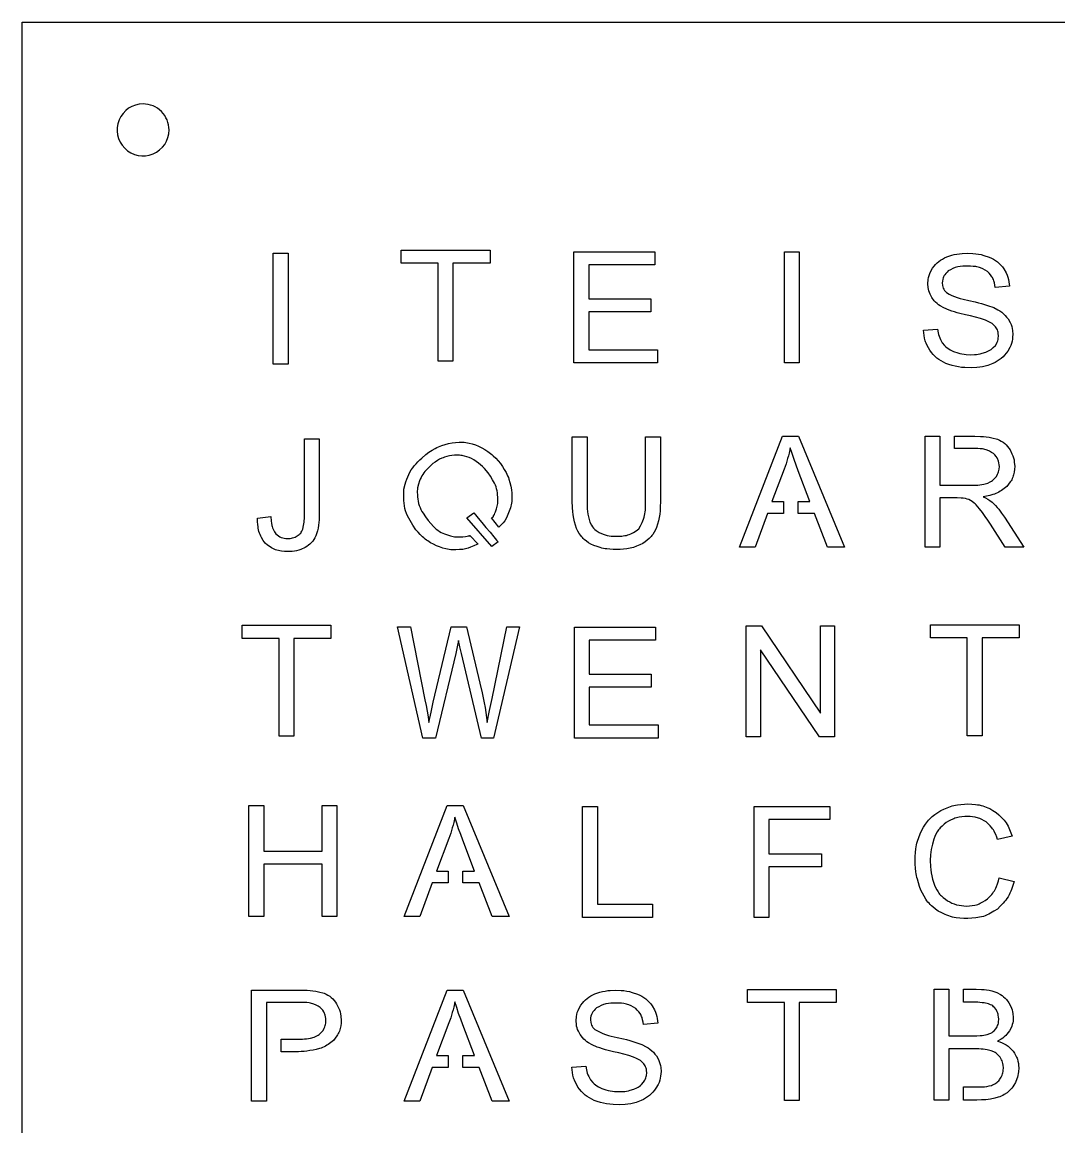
# Model space of a CAD drawing. Header units: millimetres. Extents: x 0 to 210, y 0 to 210.
# Drawn here: x 0.2 to 98.7, y 104.9 to 209.9 of the extents above; entities that cross this region are included whole.
import ezdxf

# ---------------------------------------------------------------- set-up
doc = ezdxf.new("R2010")
doc.units = ezdxf.units.MM
doc.layers.get('0').update_dxf_attribs({"linetype": 'CONTINUOUS'})

msp = doc.modelspace()

# ---------------------------------------------------------------- linework, layer by layer
at = {"color": 1}
for points in [[(0.248686, 209.881209), (210.159976, 209.881209), (210.159976, 0.107129), (0.248686, 0.107129)], [(11.739559, 202.105309)], [(25.510657, 187.926707), (25.510657, 177.388072), (24.101345, 177.388072), (24.101345, 187.926707)], [(41.1754, 186.963041), (41.1754, 177.66805), (39.766088, 177.66805), (39.766088, 186.963041), (36.257344, 186.963041), (36.257344, 188.206685), (44.698676, 188.206685), (44.698676, 186.963041)], [(60.607613, 178.756734), (60.607613, 177.51309), (52.660275, 177.51309), (52.660275, 188.051725), (60.360625, 188.051725), (60.360625, 186.808082), (54.069577, 186.808082), (54.069577, 183.580352), (59.96108, 183.580352), (59.96108, 182.343899), (54.069577, 182.343899), (54.069577, 178.756734)], [(74.069579, 188.051725), (74.069579, 177.51309), (72.660267, 177.51309), (72.660267, 188.051725)], [(87.992179, 177.44786), (87.992179, 177.44786), (87.765757, 177.563153), (87.543798, 177.683727), (87.330571, 177.814764), (87.228613, 177.885804), (87.130533, 177.961644), (87.036433, 178.042284), (86.946213, 178.127724), (86.776155, 178.310216), (86.615118, 178.50346), (86.458641, 178.70208), (86.458641, 178.70208), (86.335438, 178.923643), (86.218638, 179.147126), (86.114838, 179.374545), (86.070218, 179.490319), (86.030448, 179.60782), (85.969328, 179.848199), (85.926638, 180.094338), (85.896568, 180.344317), (85.873288, 180.596215), (87.202683, 180.711221), (87.202683, 180.711221), (87.259923, 180.368892), (87.296783, 180.200608), (87.344323, 180.035875), (87.405443, 179.875655), (87.478203, 179.719466), (87.642732, 179.413713), (87.642732, 179.413713), (87.868377, 179.155766), (87.988766, 179.036345), (88.118177, 178.928251), (88.257872, 178.833211), (88.405521, 178.747771), (88.71411, 178.594078), (88.71411, 178.594078), (89.111171, 178.457761), (89.311691, 178.400161), (89.514636, 178.354081), (89.720491, 178.322401), (89.928577, 178.302241), (90.348534, 178.281121), (90.348534, 178.281121), (90.712224, 178.296481), (90.892856, 178.310881), (91.071937, 178.333921), (91.24898, 178.368481), (91.424374, 178.412641), (91.772349, 178.517567), (91.772349, 178.517567), (92.034955, 178.63574), (92.160874, 178.70198), (92.28039, 178.77686), (92.391661, 178.86326), (92.495655, 178.95935), (92.691324, 179.168146), (92.691324, 179.168146), (92.817146, 179.377229), (92.871476, 179.484555), (92.916096, 179.595241), (92.947136, 179.710054), (92.968476, 179.828228), (92.992726, 180.070335), (92.992726, 180.070335), (92.971386, 180.303897), (92.951986, 180.417847), (92.921916, 180.528341), (92.879236, 180.634514), (92.825876, 180.737232), (92.701509, 180.93662), (92.701509, 180.93662), (92.49255, 181.137064), (92.382347, 181.229224), (92.265353, 181.310824), (92.141083, 181.381864), (92.011283, 181.445224), (91.742566, 181.558214), (91.742566, 181.558214), (91.273717, 181.704706), (90.801375, 181.839104), (90.324959, 181.959293), (89.846506, 182.072187), (89.846506, 182.072187), (89.320033, 182.199864), (89.058688, 182.268984), (88.799574, 182.344824), (88.543468, 182.429304), (88.29066, 182.523384), (87.790574, 182.728724), (87.790574, 182.728724), (87.461322, 182.923599), (87.304069, 183.029293), (87.15574, 183.144971), (87.018762, 183.27332), (86.891582, 183.412709), (86.653811, 183.709919), (86.653811, 183.709919), (86.494132, 184.01932), (86.425252, 184.177237), (86.369952, 184.338993), (86.331152, 184.505357), (86.305932, 184.675466), (86.277802, 185.021922), (86.277802, 185.021922), (86.314662, 185.417914), (86.346672, 185.611926), (86.394202, 185.801234), (86.461142, 185.984782), (86.543602, 186.163626), (86.734905, 186.513538), (86.734905, 186.513538), (86.871301, 186.682879), (87.011772, 186.847323), (87.160197, 187.00188), (87.320651, 187.141653), (87.495269, 187.26405), (87.68114, 187.372624), (87.874481, 187.471984), (88.071606, 187.567024), (88.071606, 187.567024), (88.547439, 187.723213), (88.787539, 187.789453), (89.030355, 187.842253), (89.276275, 187.878733), (89.524718, 187.901773), (90.025677, 187.926733), (90.025677, 187.926733), (90.561172, 187.902733), (90.826689, 187.878733), (91.089586, 187.841293), (91.349087, 187.786573), (91.605776, 187.715533), (92.114205, 187.548976), (92.114205, 187.548976), (92.319284, 187.448082), (92.520386, 187.342389), (92.713727, 187.227191), (92.895329, 187.097786), (93.062283, 186.950525), (93.21682, 186.788193), (93.363111, 186.61578), (93.505328, 186.438376), (93.505328, 186.438376), (93.716519, 186.04824), (93.808679, 185.848853), (93.883379, 185.644281), (93.938679, 185.43347), (93.977479, 185.217666), (94.028899, 184.777708), (92.677705, 184.677102), (92.677705, 184.677102), (92.640845, 184.893001), (92.597195, 185.105637), (92.539955, 185.311552), (92.504065, 185.411002), (92.462355, 185.507482), (92.413855, 185.600602), (92.358555, 185.690842), (92.231957, 185.862582), (92.090032, 186.026739), (91.940442, 186.187055), (91.940442, 186.187055), (91.726535, 186.310797), (91.510106, 186.426282), (91.288632, 186.525062), (91.175228, 186.565382), (91.059689, 186.598982), (90.94221, 186.625862), (90.822888, 186.646982), (90.580072, 186.674822), (90.333181, 186.689222), (90.084254, 186.697122), (90.084254, 186.697122), (89.83649, 186.692322), (89.590473, 186.681762), (89.347948, 186.658722), (89.110662, 186.616482), (88.994541, 186.586722), (88.880263, 186.550242), (88.656655, 186.459042), (88.437703, 186.351141), (88.22108, 186.234983), (88.22108, 186.234983), (88.098751, 186.119978), (87.982533, 186.0019), (87.878538, 185.877583), (87.832938, 185.812303), (87.793168, 185.744143), (87.759218, 185.673103), (87.731088, 185.599183), (87.688398, 185.444146), (87.659298, 185.282486), (87.636988, 185.117465), (87.636988, 185.117465), (87.668028, 184.852319), (87.696158, 184.725122), (87.738838, 184.60426), (87.799958, 184.491367), (87.875628, 184.385001), (88.051798, 184.183117), (88.051798, 184.183117), (88.300919, 184.047088), (88.55266, 183.917875), (88.809737, 183.802293), (89.073992, 183.704853), (89.344359, 183.623253), (89.619285, 183.553173), (90.176801, 183.432215), (90.176801, 183.432215), (90.776032, 183.296954), (91.074143, 183.223994), (91.370509, 183.145274), (91.664546, 183.058874), (91.955964, 182.963834), (92.534143, 182.758975), (92.534143, 182.758975), (92.928586, 182.553155), (93.117464, 182.439974), (93.296351, 182.314504), (93.462335, 182.173291), (93.616969, 182.018063), (93.763939, 181.853522), (93.907125, 181.684278), (93.907125, 181.684278), (94.09775, 181.332925), (94.17924, 181.153217), (94.24424, 180.968613), (94.28886, 180.778249), (94.31796, 180.583181), (94.34997, 180.185366), (94.34997, 180.185366), (94.33251, 179.97417), (94.30923, 179.764703), (94.27528, 179.558595), (94.22387, 179.35748), (94.15305, 179.162412), (94.06574, 178.97224), (93.862989, 178.600152), (93.862989, 178.600152), (93.719802, 178.418332), (93.572541, 178.241407), (93.417034, 178.074179), (93.24911, 177.921446), (93.066537, 177.785801), (92.872323, 177.663884), (92.670348, 177.551086), (92.464493, 177.442801), (92.464493, 177.442801), (91.967511, 177.2629), (91.716158, 177.1861), (91.461507, 177.12562), (91.202879, 177.08434), (90.941146, 177.05746), (90.412344, 177.02962), (90.412344, 177.02962), (89.791675, 177.05266), (89.483765, 177.07666), (89.178766, 177.11698), (88.87755, 177.17746), (88.579729, 177.25714), (88.28414, 177.34834)], [(25.479265, 159.573177), (25.479265, 159.573177), (25.178437, 159.591417), (24.881587, 159.619257), (24.735878, 159.640377), (24.592691, 159.667257), (24.452414, 159.701817), (24.31563, 159.745017), (24.182824, 159.797817), (24.053994, 159.861177), (23.928561, 159.933177), (23.80594, 160.011897), (23.567004, 160.185749), (23.332628, 160.371121), (23.332628, 160.371121), (23.1551, 160.639714), (22.989698, 160.912156), (22.915, 161.051065), (22.84806, 161.192374), (22.79082, 161.336563), (22.74329, 161.484016), (22.70546, 161.634637), (22.67636, 161.787946), (22.65502, 161.943654), (22.6395, 162.101283), (22.62301, 162.42086), (22.61611, 162.743605), (23.887396, 162.916113), (23.887396, 162.916113), (23.913586, 162.476059), (23.939776, 162.260064), (23.982456, 162.048964), (24.011556, 161.945766), (24.046476, 161.844392), (24.132816, 161.646541), (24.234774, 161.453393), (24.344492, 161.262645), (24.344492, 161.262645), (24.46624, 161.161271), (24.590509, 161.066231), (24.719727, 160.982711), (24.856511, 160.917431), (25.002026, 160.873271), (25.154428, 160.845431), (25.31139, 160.828151), (25.470584, 160.816631), (25.470584, 160.816631), (25.711557, 160.832951), (25.830006, 160.848311), (25.94603, 160.872311), (26.059046, 160.907831), (26.169444, 160.952951), (26.385776, 161.058452), (26.385776, 161.058452), (26.557969, 161.190641), (26.637519, 161.261681), (26.708339, 161.339441), (26.769459, 161.424881), (26.822819, 161.517041), (26.915949, 161.712109), (26.915949, 161.712109), (26.988709, 162.037446), (27.017809, 162.201027), (27.038179, 162.365567), (27.050789, 162.531164), (27.057389, 162.697432), (27.060589, 163.031217), (27.060589, 170.29153), (28.470163, 170.29153), (28.470163, 163.11002), (28.470163, 163.11002), (28.457553, 162.586351), (28.441063, 162.326293), (28.410993, 162.068442), (28.364433, 161.813376), (28.301373, 161.561093), (28.147127, 161.061232), (28.147127, 161.061232), (28.053997, 160.891315), (27.956307, 160.725431), (27.84979, 160.56761), (27.729885, 160.421789), (27.593683, 160.290752), (27.444191, 160.171811), (27.285774, 160.060933), (27.122894, 159.954087), (27.122894, 159.954087), (26.729034, 159.786667), (26.528999, 159.715627), (26.325278, 159.659947), (26.117289, 159.621547), (25.905904, 159.597547)], [(58.812977, 161.724472), (58.812977, 161.724472), (58.988177, 162.033969), (59.149601, 162.347306), (59.220421, 162.506567), (59.283481, 162.668228), (59.335871, 162.832768), (59.377581, 163.000188), (59.410561, 163.170201), (59.434811, 163.342517), (59.452271, 163.516753), (59.463911, 163.692622), (59.473611, 164.04791), (59.474377, 164.40579), (59.474377, 170.487433), (60.883689, 170.487433), (60.883689, 164.3986), (60.883689, 164.3986), (60.868169, 163.756374), (60.848769, 163.437085), (60.814819, 163.119908), (60.762429, 162.80561), (60.691609, 162.494001), (60.609149, 162.184216), (60.520869, 161.87539), (60.520869, 161.87539), (60.404651, 161.645475), (60.282225, 161.420744), (60.147381, 161.206381), (60.073651, 161.104719), (59.994101, 161.007569), (59.908731, 160.915409), (59.818511, 160.827089), (59.625364, 160.661492), (59.420479, 160.505688), (59.209773, 160.354875), (59.209773, 160.354875), (58.915251, 160.216638), (58.618498, 160.087232), (58.317185, 159.975491), (58.1642, 159.929411), (58.009275, 159.890051), (57.85241, 159.858371), (57.693993, 159.833411), (57.373084, 159.799811), (57.048391, 159.780611), (56.721759, 159.769091), (56.721759, 159.769091), (56.40376, 159.779651), (56.087216, 159.795971), (55.773583, 159.825731), (55.61827, 159.847811), (55.464218, 159.875651), (55.311622, 159.909251), (55.160577, 159.949571), (54.862078, 160.046911), (54.566986, 160.159619), (54.273628, 160.28), (54.273628, 160.28), (54.055453, 160.421213), (53.843389, 160.567898), (53.643645, 160.725623), (53.550515, 160.810103), (53.462235, 160.899383), (53.379775, 160.994423), (53.303135, 161.094263), (53.163247, 161.305746), (53.035776, 161.528462), (52.914513, 161.756745), (52.914513, 161.756745), (52.815083, 162.079106), (52.721953, 162.402523), (52.642403, 162.728148), (52.583223, 163.057037), (52.545393, 163.389382), (52.523083, 163.724319), (52.506593, 164.398512), (52.506593, 170.487345), (53.915895, 170.487345), (53.915895, 164.405702), (53.915895, 164.405702), (53.922495, 163.891729), (53.935105, 163.635991), (53.958385, 163.381692), (53.995245, 163.12941), (54.046655, 162.879143), (54.174514, 162.382066), (54.174514, 162.382066), (54.334193, 162.077848), (54.424413, 161.934907), (54.527535, 161.80291), (54.646178, 161.684353), (54.777335, 161.576643), (55.060604, 161.379271), (55.060604, 161.379271), (55.427981, 161.222123), (55.614628, 161.155883), (55.804865, 161.104043), (55.999176, 161.069483), (56.196688, 161.048363), (56.597048, 161.027243), (56.597048, 161.027243), (56.901757, 161.035643), (57.203167, 161.052923), (57.351592, 161.068283), (57.49798, 161.089403), (57.641943, 161.117243), (57.783092, 161.153723), (57.920943, 161.198843), (58.055205, 161.254523), (58.186266, 161.318843), (58.314707, 161.390843), (58.565769, 161.55164)], [(72.579041, 163.191148), (71.059244, 163.191148), (69.889662, 159.99937), (68.393177, 159.99937), (72.483078, 170.538005), (74.001352, 170.538005), (78.360049, 159.99937), (76.754592, 159.99937), (75.51237, 163.191148), (73.963509, 163.191148), (73.963509, 164.326966), (75.076494, 164.326966), (73.965032, 167.245573), (73.965032, 167.245573), (73.761408, 167.787001), (73.565254, 168.330925), (73.382681, 168.879362), (73.209518, 169.430966), (73.209518, 169.430966), (73.093397, 168.920161), (73.030337, 168.666054), (72.962427, 168.413484), (72.806532, 167.913718), (72.635891, 167.418081), (71.46631, 164.326947), (72.579296, 164.326947)], [(88.804637, 170.530363), (90.732778, 170.530363), (90.732778, 170.530363), (91.283019, 170.521063), (91.556781, 170.506663), (91.828797, 170.480743), (92.098581, 170.439463), (92.366135, 170.383783), (92.897556, 170.246026), (92.897556, 170.246026), (93.077121, 170.157706), (93.252612, 170.064586), (93.419954, 169.961676), (93.575073, 169.844558), (93.715447, 169.710353), (93.844082, 169.56242), (93.964859, 169.405368), (94.081659, 169.243707), (94.081659, 169.243707), (94.270053, 168.867875), (94.350573, 168.676263), (94.415573, 168.480332), (94.461163, 168.279024), (94.491233, 168.073396), (94.525183, 167.655037), (94.525183, 167.655037), (94.502873, 167.392195), (94.471833, 167.132713), (94.450493, 167.005227), (94.423333, 166.879854), (94.389383, 166.756977), (94.347673, 166.637075), (94.298193, 166.520438), (94.240953, 166.406776), (94.176923, 166.295706), (94.107073, 166.186845), (93.954476, 165.973921), (93.792858, 165.764454), (93.792858, 165.764454), (93.542863, 165.570058), (93.288309, 165.38555), (93.15783, 165.30011), (93.024539, 165.22043), (92.887852, 165.14843), (92.747187, 165.08507), (92.602836, 165.03035), (92.455187, 164.98235), (92.151837, 164.90363), (91.841017, 164.84123), (91.526414, 164.78651), (91.526414, 164.78651), (91.751186, 164.67448), (91.969749, 164.552755), (92.176962, 164.413366), (92.376318, 164.261785), (92.376318, 164.261785), (92.699652, 163.936832), (92.855838, 163.769796), (93.005525, 163.597383), (93.147547, 163.418731), (93.283652, 163.235183), (93.54587, 162.859927), (95.398314, 159.991633), (93.62578, 159.991633), (92.216478, 162.184188), (92.216478, 162.184188), (91.972886, 162.554548), (91.723958, 162.92126), (91.465135, 163.281156), (91.199328, 163.636253), (91.199328, 163.636253), (91.038971, 163.831129), (90.8693, 164.016693), (90.77811, 164.103093), (90.68207, 164.184693), (90.483297, 164.340594), (90.483297, 164.340594), (90.330603, 164.428914), (90.173641, 164.507634), (90.009306, 164.569074), (89.840411, 164.620914), (89.840411, 164.620914), (89.645227, 164.646834), (89.449461, 164.664114), (89.055892, 164.671514), (87.421381, 164.671514), (87.421381, 159.991672), (86.012069, 159.991672), (86.012069, 170.530267), (87.421382, 170.530267), (87.421382, 165.879176), (90.450673, 165.879176), (90.450673, 165.879176), (90.834444, 165.886776), (91.02536, 165.897336), (91.215209, 165.915576), (91.403505, 165.944376), (91.590346, 165.982776), (91.961603, 166.076856), (91.961603, 166.076856), (92.205292, 166.188405), (92.321025, 166.251765), (92.429385, 166.324725), (92.528535, 166.409205), (92.619725, 166.503285), (92.789492, 166.70872), (92.789492, 166.70872), (92.908621, 166.930955), (92.960041, 167.044425), (93.001751, 167.160775), (93.030851, 167.280676), (93.050251, 167.403553), (93.072561, 167.654012), (93.072561, 167.654012), (93.055101, 167.830072), (93.030851, 168.003348), (92.993991, 168.170865), (92.968771, 168.251505), (92.937731, 168.329265), (92.900871, 168.405105), (92.858191, 168.478065), (92.758077, 168.617838), (92.64477, 168.751851), (92.524865, 168.882985), (92.524865, 168.882985), (92.326577, 169.002118), (92.125669, 169.1129), (91.91962, 169.20698), (91.813879, 169.24538), (91.706004, 169.27706), (91.596092, 169.30202), (91.48453, 169.32122), (91.257139, 169.34618), (91.02577, 169.35866), (90.792364, 169.36466), (88.806114, 169.36466)], [(45.47007, 160.485004)], [(26.060723, 151.329603), (26.060723, 142.034612), (24.651411, 142.034612), (24.651411, 151.329603), (21.142667, 151.329603), (21.142667, 152.573247), (29.583999, 152.573247), (29.583999, 151.329603)], [(41.432748, 149.896968), (39.523262, 141.855096), (38.307582, 141.855096), (35.919187, 152.409599), (37.141018, 152.409599), (38.510187, 145.490855), (38.510187, 145.490855), (38.615055, 144.953266), (38.714685, 144.41443), (38.805875, 143.873482), (38.891245, 143.331093), (38.891245, 143.331093), (39.089922, 144.307757), (39.296456, 145.282165), (41.009468, 152.409695), (42.446185, 152.409695), (43.735545, 147.06765), (43.735545, 147.06765), (43.947221, 146.142902), (44.046951, 145.678944), (44.139111, 145.213162), (44.222541, 144.745076), (44.297241, 144.274974), (44.434704, 143.331218), (44.434704, 143.331218), (44.647641, 144.482521), (44.88289, 145.627873), (46.295045, 152.40983), (47.492303, 152.40983), (45.024087, 141.855317), (43.875935, 141.855317), (41.97874, 149.897189), (41.97874, 149.897189), (41.832643, 150.514936), (41.696247, 151.135563), (41.696247, 151.135563), (41.570716, 150.514456)], [(60.65733, 143.098817), (60.65733, 141.855173), (52.709992, 141.855173), (52.709992, 152.393798), (60.410343, 152.393798), (60.410343, 151.150154), (54.119295, 151.150154), (54.119295, 147.922425), (60.010798, 147.922425), (60.010798, 146.685972), (54.119295, 146.685972), (54.119295, 143.098817)], [(70.387964, 150.249809), (70.387964, 141.968431), (69.03677, 141.968431), (69.03677, 152.507066), (70.482403, 152.507066), (76.076046, 144.232869), (76.076046, 152.507066), (77.42724, 152.507066), (77.42724, 141.968431), (75.981617, 141.968431)], [(91.434994, 151.373167), (91.434994, 142.078176), (90.025672, 142.078176), (90.025672, 151.373167), (86.516938, 151.373167), (86.516938, 152.616811), (94.95827, 152.616811), (94.95827, 151.373167)], [(23.201713, 129.865884), (23.201713, 124.89849), (21.792401, 124.89849), (21.792401, 135.437115), (23.201713, 135.437115), (23.201713, 131.109518), (28.737248, 131.109518), (28.737248, 135.437115), (30.14656, 135.437115), (30.14656, 124.89849), (28.737248, 124.89849), (28.737248, 129.865884)], [(40.727418, 128.090268), (39.207621, 128.090268), (38.03804, 124.89848), (36.541554, 124.89848), (40.631456, 135.437115), (42.14973, 135.437115), (46.508426, 124.89848), (44.90297, 124.89848), (43.660747, 128.090268), (42.111886, 128.090268), (42.111886, 129.226077), (43.224872, 129.226077), (42.113409, 132.144693), (42.113409, 132.144693), (41.909785, 132.686025), (41.713631, 133.22995), (41.531058, 133.778386), (41.357895, 134.32999), (41.357895, 134.32999), (41.241775, 133.819185), (41.178715, 133.565078), (41.110805, 133.312508), (40.95491, 132.812743), (40.78427, 132.317105), (39.614688, 129.225971), (40.727693, 129.225971)], [(89.947851, 125.898251), (89.947851, 125.898251), (90.221225, 125.917451), (90.491786, 125.945291), (90.756623, 125.989451), (90.886034, 126.020171), (91.012923, 126.057611), (91.136999, 126.103691), (91.258456, 126.156491), (91.494966, 126.281288), (91.725462, 126.423269), (91.95295, 126.57389), (91.95295, 126.57389), (92.156186, 126.788734), (92.350788, 127.008377), (92.441978, 127.121558), (92.528318, 127.237716), (92.607868, 127.357425), (92.679658, 127.481359), (92.744658, 127.60942), (92.802868, 127.741225), (92.902788, 128.013667), (92.988158, 128.294461), (93.065768, 128.579479), (94.475081, 128.227263), (94.475081, 128.227263), (94.35537, 127.851335), (94.225765, 127.481359), (94.153975, 127.300499), (94.076365, 127.123382), (93.990995, 126.950682), (93.897865, 126.783262), (93.79455, 126.621697), (93.681727, 126.465989), (93.560659, 126.315176), (93.4328, 126.168587), (93.162045, 125.884529), (92.880425, 125.607095), (92.880425, 125.607095), (92.558449, 125.404827), (92.232495, 125.214271), (92.066899, 125.126911), (91.898781, 125.047231), (91.727752, 124.976191), (91.553328, 124.915711), (91.375315, 124.865791), (91.194101, 124.825471), (91.01017, 124.792831), (90.823911, 124.766911), (90.446445, 124.730431), (90.065293, 124.705471), (90.065293, 124.705471), (89.69617, 124.719871), (89.329278, 124.742911), (88.967043, 124.784191), (88.788447, 124.813951), (88.611889, 124.851391), (88.437562, 124.897471), (88.265661, 124.952191), (88.095796, 125.014591), (87.927581, 125.083711), (87.594837, 125.235964), (87.264809, 125.398392), (87.264809, 125.398392), (87.002397, 125.603348), (86.747455, 125.814255), (86.625125, 125.923885), (86.507452, 126.037259), (86.395308, 126.155144), (86.289762, 126.27831), (86.191102, 126.407043), (86.098942, 126.540768), (85.928786, 126.820218), (85.772697, 127.110996), (85.623593, 127.407437), (85.623593, 127.407437), (85.499808, 127.750054), (85.382911, 128.094015), (85.27979, 128.440759), (85.23517, 128.615571), (85.19734, 128.791536), (85.16533, 128.968748), (85.13914, 129.147112), (85.10131, 129.50672), (85.07706, 129.868921), (85.0596, 130.232465), (85.0596, 130.232465), (85.07609, 130.605417), (85.10034, 130.976641), (85.14011, 131.344409), (85.16824, 131.526421), (85.20316, 131.706993), (85.24584, 131.885837), (85.29629, 132.062954), (85.414934, 132.41325), (85.550651, 132.759707), (85.694904, 133.104243), (85.694904, 133.104243), (85.868261, 133.387245), (86.048312, 133.663911), (86.24175, 133.92781), (86.34555, 134.052991), (86.455269, 134.172604), (86.57139, 134.286074), (86.693525, 134.393784), (86.820705, 134.496597), (86.952154, 134.595377), (87.224558, 134.784013), (87.503752, 134.966121), (87.503752, 134.966121), (87.811274, 135.105894), (88.120833, 135.237892), (88.434272, 135.354433), (88.593077, 135.404353), (88.753629, 135.447553), (88.916023, 135.483073), (89.080067, 135.511873), (89.412326, 135.554113), (89.748369, 135.580993), (90.086352, 135.601153), (90.086352, 135.601153), (90.447229, 135.580033), (90.805002, 135.549313), (90.981754, 135.527233), (91.156566, 135.498433), (91.329049, 135.462913), (91.498914, 135.418753), (91.665674, 135.364993), (91.829524, 135.301633), (91.990851, 135.229633), (92.150045, 135.150913), (92.463775, 134.979365), (92.77411, 134.797065), (92.77411, 134.797065), (93.034485, 134.56091), (93.28574, 134.318611), (93.404966, 134.193238), (93.518467, 134.064025), (93.625081, 133.930204), (93.723551, 133.791103), (93.813771, 133.646338), (93.896231, 133.496581), (93.971901, 133.342504), (94.042721, 133.18478), (94.171939, 132.861554), (94.292522, 132.53257), (92.905008, 132.209056), (92.905008, 132.209056), (92.817698, 132.448667), (92.724568, 132.68463), (92.619991, 132.913297), (92.561781, 133.023695), (92.498721, 133.130925), (92.429841, 133.234506), (92.355141, 133.334346), (92.191485, 133.524806), (92.014442, 133.70653), (91.830705, 133.883935), (91.830705, 133.883935), (91.626014, 134.003644), (91.419092, 134.11625), (91.207707, 134.21445), (91.099638, 134.25573), (90.989629, 134.29125), (90.877582, 134.32005), (90.76379, 134.34309), (90.531936, 134.37573), (90.296008, 134.39493), (90.058139, 134.40837), (90.058139, 134.40837), (89.78428, 134.39397), (89.512555, 134.37189), (89.245099, 134.33541), (89.11365, 134.30949), (88.984045, 134.27781), (88.856574, 134.23845), (88.731237, 134.19237), (88.485511, 134.083316), (88.244538, 133.958423), (88.00599, 133.825562), (88.00599, 133.825562), (87.814105, 133.664285), (87.628331, 133.498689), (87.454586, 133.324261), (87.374066, 133.232101), (87.299366, 133.136101), (87.229516, 133.036171), (87.165486, 132.932493), (87.049559, 132.716018), (86.945564, 132.490902), (86.847484, 132.261467), (86.847484, 132.261467), (86.706238, 131.76487), (86.645118, 131.514987), (86.596618, 131.263185), (86.561698, 131.009078), (86.539388, 130.753052), (86.513198, 130.237831), (86.513198, 130.237831), (86.537448, 129.638324), (86.561698, 129.340634), (86.600498, 129.04544), (86.658708, 128.75351), (86.733408, 128.464365), (86.909578, 127.890777), (86.909578, 127.890777), (87.016774, 127.66547), (87.129887, 127.444867), (87.254642, 127.233767), (87.323522, 127.133257), (87.397252, 127.036877), (87.476802, 126.945677), (87.561202, 126.858317), (87.744065, 126.694545), (87.939346, 126.540852), (88.140836, 126.392151), (88.140836, 126.392151), (88.354161, 126.284633), (88.569135, 126.182876), (88.787408, 126.092636), (89.010531, 126.019676), (89.239668, 125.968796), (89.473656, 125.935196), (89.710846, 125.913116)], [(60.133156, 126.063511), (60.133156, 124.819867), (53.478893, 124.819867), (53.478893, 135.358493), (54.888206, 135.358493), (54.888206, 126.063511)], [(71.181952, 129.607621), (71.181952, 124.819954), (69.772639, 124.819954), (69.772639, 135.358579), (76.957207, 135.358579), (76.957207, 134.114935), (71.181952, 134.114935), (71.181952, 130.851265), (76.179915, 130.851265), (76.179915, 129.607621)], [(40.727418, 110.560458), (39.207621, 110.560458), (38.03804, 107.36868), (36.541554, 107.36868), (40.631456, 117.907305), (42.14973, 117.907305), (46.508426, 107.36868), (44.90297, 107.36868), (43.660747, 110.560458), (42.111886, 110.560458), (42.111886, 111.696277), (43.224872, 111.696277), (42.113409, 114.614883), (42.113409, 114.614883), (41.909785, 115.156311), (41.713631, 115.700236), (41.531058, 116.248672), (41.357895, 116.800276), (41.357895, 116.800276), (41.241775, 116.289471), (41.178715, 116.035364), (41.110805, 115.782794), (40.95491, 115.283029), (40.78427, 114.787391), (39.614688, 111.696257), (40.727674, 111.696257)], [(54.58178, 107.4275), (54.58178, 107.4275), (54.355359, 107.54279), (54.1334, 107.66336), (53.920172, 107.7944), (53.818215, 107.8654), (53.720135, 107.9412), (53.626035, 108.0218), (53.535815, 108.1072), (53.365756, 108.28969), (53.20472, 108.48293), (53.048243, 108.68155), (53.048243, 108.68155), (52.92504, 108.90311), (52.808337, 109.1266), (52.704536, 109.35402), (52.659916, 109.46979), (52.620146, 109.58729), (52.559026, 109.82767), (52.516346, 110.073809), (52.486276, 110.323788), (52.462996, 110.575686), (53.792391, 110.690692), (53.792391, 110.690692), (53.849631, 110.348363), (53.886491, 110.180079), (53.934021, 110.015346), (53.995141, 109.85513), (54.067901, 109.69894), (54.23243, 109.39318), (54.23243, 109.39318), (54.458075, 109.13524), (54.578465, 109.01582), (54.707973, 108.90772), (54.847667, 108.81272), (54.995317, 108.72732), (55.303905, 108.57362), (55.303905, 108.57362), (55.700967, 108.43731), (55.901487, 108.37971), (56.104432, 108.33361), (56.310287, 108.30191), (56.518373, 108.28171), (56.938329, 108.26061), (56.938329, 108.26061), (57.30202, 108.27601), (57.482652, 108.29041), (57.661733, 108.31441), (57.838776, 108.34901), (58.01417, 108.39321), (58.362145, 108.49813), (58.362145, 108.49813), (58.624751, 108.61631), (58.75067, 108.68251), (58.870186, 108.75741), (58.981456, 108.84381), (59.085451, 108.93991), (59.28112, 109.1487), (59.28112, 109.1487), (59.406942, 109.35778), (59.461272, 109.46511), (59.505892, 109.5758), (59.536932, 109.69061), (59.558272, 109.80878), (59.582522, 110.050889), (59.582522, 110.050889), (59.561182, 110.284452), (59.541782, 110.398402), (59.511712, 110.508896), (59.469032, 110.615069), (59.415672, 110.717787), (59.291305, 110.917175), (59.291305, 110.917175), (59.082346, 111.117619), (58.972142, 111.209779), (58.855148, 111.291379), (58.730879, 111.362419), (58.601079, 111.425779), (58.332362, 111.538769), (58.332362, 111.538769), (57.863512, 111.685261), (57.391171, 111.819659), (56.914852, 111.939848), (56.436399, 112.052742), (56.436399, 112.052742), (55.909926, 112.180419), (55.648581, 112.249539), (55.389467, 112.325379), (55.133361, 112.409859), (54.880553, 112.503939), (54.380466, 112.709278), (54.380466, 112.709278), (54.051204, 112.90418), (53.89395, 113.009874), (53.745622, 113.125552), (53.608644, 113.253901), (53.481464, 113.39329), (53.243693, 113.690499), (53.243693, 113.690499), (53.084014, 113.999901), (53.015134, 114.157817), (52.960804, 114.319574), (52.922004, 114.485938), (52.896784, 114.656047), (52.868654, 115.002503), (52.868654, 115.002503), (52.905514, 115.398495), (52.937524, 115.592507), (52.985064, 115.781815), (53.052004, 115.965363), (53.134464, 116.144207), (53.325768, 116.494119), (53.325768, 116.494119), (53.462164, 116.66346), (53.602635, 116.827904), (53.75106, 116.982461), (53.911514, 117.122234), (54.086132, 117.244631), (54.272003, 117.353205), (54.465344, 117.452565), (54.662468, 117.547605), (54.662468, 117.547605), (55.138302, 117.703793), (55.378402, 117.770033), (55.621218, 117.822833), (55.867138, 117.859313), (56.115581, 117.882353), (56.61654, 117.907313), (56.61654, 117.907313), (57.152035, 117.883313), (57.417552, 117.859313), (57.680449, 117.821873), (57.93995, 117.766193), (58.196639, 117.696113), (58.705068, 117.529556), (58.705068, 117.529556), (58.910147, 117.428662), (59.111346, 117.322969), (59.304687, 117.207771), (59.486289, 117.078366), (59.653243, 116.931105), (59.80778, 116.768773), (59.954071, 116.59636), (60.096288, 116.418956), (60.096288, 116.418956), (60.307479, 116.02882), (60.399639, 115.829433), (60.474339, 115.624861), (60.529639, 115.41405), (60.568439, 115.198246), (60.619859, 114.758288), (59.268665, 114.657682), (59.268665, 114.657682), (59.231805, 114.873677), (59.188155, 115.086313), (59.130915, 115.292228), (59.095025, 115.391678), (59.053315, 115.488158), (59.004815, 115.581278), (58.949515, 115.671518), (58.822917, 115.843258), (58.680992, 116.007415), (58.531402, 116.167731), (58.531402, 116.167731), (58.317495, 116.291473), (58.101066, 116.406958), (57.879592, 116.505738), (57.766188, 116.546058), (57.650649, 116.579658), (57.53317, 116.606538), (57.413847, 116.627658), (57.171031, 116.655498), (56.924141, 116.669898), (56.675311, 116.677798), (56.675311, 116.677798), (56.427547, 116.672998), (56.18153, 116.662438), (55.939005, 116.639398), (55.701718, 116.597158), (55.585598, 116.567398), (55.47132, 116.530918), (55.247712, 116.439718), (55.02876, 116.331817), (54.812137, 116.215659), (54.812137, 116.215659), (54.689807, 116.100654), (54.57359, 115.982576), (54.469692, 115.858259), (54.424102, 115.792979), (54.384332, 115.724819), (54.350382, 115.653779), (54.322252, 115.579859), (54.279562, 115.424822), (54.250462, 115.263162), (54.228152, 115.098141), (54.228152, 115.098141), (54.259192, 114.832995), (54.287322, 114.705702), (54.330002, 114.58484), (54.391122, 114.471947), (54.466792, 114.365581), (54.642962, 114.163697), (54.642962, 114.163697), (54.892083, 114.027668), (55.143824, 113.898455), (55.400901, 113.782873), (55.665156, 113.685433), (55.935522, 113.603833), (56.210449, 113.533753), (56.767965, 113.412795), (56.767965, 113.412795), (57.367196, 113.277534), (57.665307, 113.204574), (57.961673, 113.125854), (58.25571, 113.039454), (58.547128, 112.944414), (59.125404, 112.739555), (59.125404, 112.739555), (59.519847, 112.533735), (59.708725, 112.420553), (59.887612, 112.295084), (60.053596, 112.153871), (60.20823, 111.998643), (60.3552, 111.834102), (60.498386, 111.664858), (60.498386, 111.664858), (60.689011, 111.313505), (60.770501, 111.133797), (60.835501, 110.949193), (60.880131, 110.758829), (60.909231, 110.563761), (60.941241, 110.165946), (60.941241, 110.165946), (60.923781, 109.95475), (60.900501, 109.74528), (60.866551, 109.53917), (60.815141, 109.33806), (60.744321, 109.14299), (60.657011, 108.95291), (60.45426, 108.58082), (60.45426, 108.58082), (60.311073, 108.399), (60.163812, 108.22208), (60.008305, 108.05485), (59.840381, 107.90212), (59.657808, 107.76657), (59.463594, 107.64465), (59.261619, 107.53185), (59.055764, 107.42357), (59.055764, 107.42357), (58.558782, 107.24367), (58.307429, 107.16687), (58.052778, 107.10637), (57.794149, 107.06507), (57.532417, 107.03817), (57.003615, 107.01037), (57.003615, 107.01037), (56.382945, 107.03337), (56.075036, 107.05837), (55.770036, 107.09867), (55.468821, 107.15917), (55.171, 107.23887), (54.875411, 107.33007)], [(74.061489, 116.729852), (74.061489, 107.43486), (72.652176, 107.43486), (72.652176, 116.729852), (69.143433, 116.729852), (69.143433, 117.973496), (77.584765, 117.973496), (77.584765, 116.729852)], [(89.665271, 117.997486), (90.866962, 117.997486), (90.866962, 117.997486), (91.368019, 117.983086), (91.616752, 117.965806), (91.863255, 117.936046), (92.106847, 117.889966), (92.347722, 117.828526), (92.824817, 117.679345), (92.824817, 117.679345), (93.166584, 117.493973), (93.328493, 117.390968), (93.479538, 117.275578), (93.617389, 117.144925), (93.744278, 117.001792), (93.979915, 116.694598), (93.979915, 116.694598), (94.152884, 116.366766), (94.227584, 116.199537), (94.288704, 116.028277), (94.332354, 115.852025), (94.361454, 115.671548), (94.396374, 115.303588), (94.396374, 115.303588), (94.366304, 114.967691), (94.340114, 114.802767), (94.301314, 114.64149), (94.246984, 114.484726), (94.180044, 114.331513), (94.025119, 114.031136), (94.025119, 114.031136), (93.794235, 113.735558), (93.670159, 113.597417), (93.5358, 113.470796), (93.389509, 113.35771), (93.233711, 113.255184), (92.9064, 113.067796), (92.9064, 113.067796), (93.120986, 112.991956), (93.331983, 112.910356), (93.5358, 112.818196), (93.72885, 112.709718), (93.82004, 112.648278), (93.90832, 112.581078), (94.07605, 112.434585), (94.235922, 112.27638), (94.391914, 112.11232), (94.391914, 112.11232), (94.506968, 111.928964), (94.615522, 111.743592), (94.711562, 111.553996), (94.752312, 111.456946), (94.787232, 111.358066), (94.839622, 111.154646), (94.873572, 110.945275), (94.894912, 110.731871), (94.910432, 110.516452), (94.910432, 110.516452), (94.887152, 110.15982), (94.865812, 109.98357), (94.833802, 109.80991), (94.787232, 109.63932), (94.729022, 109.47142), (94.594275, 109.13984), (94.594275, 109.13984), (94.438768, 108.86318), (94.354368, 108.73003), (94.262208, 108.60302), (94.160154, 108.48389), (94.049368, 108.37167), (93.813246, 108.15865), (93.813246, 108.15865), (93.540163, 107.98854), (93.400372, 107.91074), (93.256603, 107.84164), (93.108372, 107.78214), (92.956648, 107.73034), (92.647283, 107.63814), (92.647283, 107.63814), (92.221797, 107.55754), (92.008279, 107.52394), (91.793886, 107.49804), (91.578621, 107.48074), (91.36258, 107.47014), (90.929237, 107.46114), (89.66217, 107.46114), (89.66217, 108.70518), (90.929237, 108.70518), (90.929237, 108.70518), (91.169724, 108.70569), (91.409824, 108.71169), (91.649245, 108.72899), (91.88818, 108.75489), (91.88818, 108.75489), (92.10102, 108.80099), (92.308912, 108.86049), (92.409609, 108.89889), (92.508169, 108.94309), (92.701801, 109.04159), (92.701801, 109.04159), (92.863128, 109.16361), (92.938798, 109.22891), (93.008648, 109.29901), (93.072678, 109.37581), (93.130888, 109.45741), (93.23886, 109.6279), (93.23886, 109.6279), (93.33102, 109.84054), (93.36982, 109.94844), (93.40086, 110.058358), (93.4222, 110.17058), (93.43578, 110.284626), (93.45033, 110.515693), (93.45033, 110.515693), (93.42899, 110.788135), (93.40959, 110.921668), (93.37855, 111.051841), (93.33393, 111.177982), (93.27766, 111.300668), (93.145435, 111.540183), (93.145435, 111.540183), (92.969653, 111.741202), (92.875553, 111.833362), (92.77408, 111.915922), (92.663683, 111.986002), (92.546107, 112.046482), (92.299022, 112.151408), (92.299022, 112.151408), (91.914669, 112.236848), (91.721522, 112.271408), (91.527211, 112.296368), (91.331639, 112.312688), (91.135194, 112.321588), (90.740848, 112.327488), (88.278193, 112.327488), (88.278193, 107.4607), (86.868881, 107.4607), (86.868881, 117.999991), (88.278193, 117.999991), (88.278193, 113.57176), (90.581035, 113.57176), (90.581035, 113.57176), (90.919988, 113.57386), (91.257486, 113.58922), (91.425216, 113.6065), (91.59217, 113.63146), (91.924817, 113.69386), (91.924817, 113.69386), (92.157641, 113.78026), (92.269106, 113.83114), (92.374555, 113.89066), (92.472345, 113.9617), (92.563535, 114.04234), (92.734854, 114.219841), (92.734854, 114.219841), (92.855632, 114.434108), (92.907052, 114.544026), (92.946822, 114.657303), (92.973982, 114.774421), (92.990472, 114.89461), (93.006962, 115.139981), (93.006962, 115.139981), (92.989502, 115.383432), (92.973012, 115.503045), (92.947792, 115.620163), (92.910932, 115.734112), (92.864372, 115.845374), (92.754265, 116.063577), (92.754265, 116.063577), (92.607586, 116.245493), (92.528036, 116.329013), (92.441696, 116.402933), (92.346626, 116.465333), (92.244378, 116.519093), (92.028046, 116.610293), (92.028046, 116.610293), (91.627201, 116.686133), (91.425905, 116.715893), (91.223639, 116.737013), (91.0205, 116.749493), (90.816682, 116.755693), (90.407979, 116.757593), (89.663913, 116.757593)]]:
    msp.add_lwpolyline(points, close=True, dxfattribs=at)
for points in [[(42.620802, 159.905255), (42.109947, 159.786409), (42.109947, 159.786409), (41.779919, 159.761449), (41.452025, 159.744169), (41.128206, 159.744419), (40.968334, 159.753619), (40.810304, 159.769939), (40.654215, 159.794899), (40.499873, 159.827539), (40.195455, 159.910099), (39.895015, 160.009839), (39.59671, 160.118028), (39.59671, 160.118028), (39.316254, 160.266633), (39.040552, 160.420806), (38.77455, 160.586114), (38.646788, 160.674434), (38.522906, 160.767554), (38.403584, 160.866044), (38.288821, 160.969722), (38.0689, 161.188406), (37.858776, 161.418321), (37.653018, 161.653516), (37.653018, 161.653516), (37.364898, 162.082626), (37.226174, 162.299006), (37.094144, 162.517785), (36.970844, 162.73954), (36.858991, 162.965519), (36.760521, 163.196394), (36.677091, 163.432645), (36.611121, 163.674944), (36.562621, 163.923483), (36.529641, 164.177397), (36.509271, 164.435824), (36.499571, 164.697802), (36.496971, 164.962565), (36.504771, 165.496409), (36.504771, 165.496409), (36.639033, 165.977839), (36.711793, 166.215818), (36.790373, 166.450533), (36.876713, 166.680736), (36.974213, 166.905467), (37.083737, 167.12367), (37.208007, 167.334098), (37.347022, 167.536845), (37.500686, 167.731529), (37.666476, 167.919877), (37.841482, 168.103521), (38.024152, 168.283133), (38.212933, 168.459578), (38.600488, 168.806898), (38.600488, 168.806898), (38.890354, 169.004462), (39.183227, 169.194346), (39.481533, 169.369638), (39.633547, 169.449318), (39.788278, 169.522278), (39.945531, 169.588518), (40.105404, 169.648038), (40.431551, 169.750564), (40.763519, 169.837924), (41.098495, 169.917604), (41.098495, 169.917604), (41.427941, 169.946404), (41.755349, 169.966564), (41.917841, 169.970664), (42.078975, 169.969364), (42.238653, 169.961464), (42.396585, 169.946104), (42.552674, 169.922104), (42.707017, 169.890424), (43.011531, 169.809784), (43.312068, 169.711864), (43.610568, 169.605211), (43.610568, 169.605211), (43.909844, 169.443358), (44.20359, 169.275362), (44.486471, 169.094885), (44.6218, 168.997925), (44.752569, 168.895687), (44.878876, 168.788073), (45.000624, 168.675275), (45.232866, 168.437201), (45.455407, 168.187894), (45.672709, 167.932731), (45.672709, 167.932731), (45.864886, 167.651361), (46.049884, 167.366536), (46.219748, 167.074318), (46.297358, 166.924849), (46.368178, 166.771828), (46.432208, 166.615352), (46.489448, 166.455899), (46.587328, 166.129026), (46.669788, 165.794665), (46.744488, 165.456656), (46.744488, 165.456656), (46.764858, 165.137943), (46.776498, 164.819902), (46.775398, 164.661217), (46.769298, 164.502917), (46.755718, 164.345096), (46.734378, 164.187852), (46.705278, 164.030895), (46.667448, 163.874418), (46.622818, 163.718326), (46.572378, 163.562809), (46.4581, 163.252544), (46.334898, 162.942662), (46.334898, 162.942662), (46.275718, 162.840712), (46.085385, 162.51144)], [(45.112036, 163.11338), (45.164416, 163.237313), (45.212926, 163.363262), (45.296356, 163.621401), (45.369116, 163.885395), (45.436056, 164.152077), (45.436056, 164.152077), (45.431956, 164.556037), (45.425456, 164.756192), (45.412846, 164.954236), (45.393446, 165.149496), (45.364346, 165.341204), (45.323606, 165.528784), (45.269276, 165.711372), (45.202336, 165.889448), (45.124726, 166.063204), (45.037416, 166.233505), (44.942346, 166.401117), (44.733774, 166.729526), (44.512009, 167.052847), (44.512009, 167.052847), (44.169952, 167.455175), (43.989611, 167.646115), (43.797919, 167.824767), (43.592355, 167.988059), (43.374179, 168.137528), (43.148049, 168.278165), (42.917651, 168.414194), (42.917651, 168.414194), (42.700154, 168.501554), (42.480912, 168.582194), (42.258371, 168.650354), (42.145548, 168.678194), (42.031173, 168.700274), (41.91515, 168.716594), (41.797476, 168.727154), (41.558444, 168.733154), (41.316016, 168.726154), (41.071939, 168.712714), (41.071939, 168.712714), (40.830384, 168.660874), (40.590963, 168.603274), (40.355714, 168.534154), (40.24066, 168.492874), (40.126868, 168.446794), (39.905879, 168.339372), (39.690614, 168.215439), (39.479423, 168.080274), (39.270464, 167.939157), (39.270464, 167.939157), (39.003395, 167.696282), (38.74661, 167.447935), (38.625541, 167.319778), (38.511361, 167.187781), (38.404941, 167.051752), (38.307061, 166.910827), (38.219751, 166.764238), (38.141171, 166.612849), (38.070351, 166.457236), (38.006321, 166.297688), (37.892334, 165.970911), (37.789504, 165.638086), (37.789504, 165.638086), (37.787404, 165.200623), (37.792904, 164.983668), (37.804544, 164.769497), (37.825884, 164.558589), (37.857894, 164.352002), (37.904464, 164.150886), (37.966554, 163.955242), (38.042224, 163.764302), (38.129534, 163.57797), (38.228384, 163.396054), (38.335968, 163.21721), (38.570247, 162.866433), (38.81869, 162.520937), (38.81869, 162.520937), (39.065871, 162.236207), (39.321298, 161.963093), (39.454202, 161.834071), (39.591762, 161.71177), (39.735046, 161.597917), (39.885411, 161.494047), (40.043247, 161.400927), (40.209328, 161.319327), (40.381811, 161.247327), (40.559728, 161.183007), (40.742203, 161.125407), (40.927978, 161.072607), (41.304958, 160.974597), (41.304958, 160.974597), (41.576586, 160.971397), (41.846953, 160.973997), (42.114895, 160.988397), (42.379053, 161.020077), (42.509725, 161.044077), (42.638845, 161.074797)], [(45.470119, 160.484927), (44.868948, 160.049864), (42.480107, 162.765387), (43.161796, 163.248353)], [(45.523164, 161.88787), (44.848266, 162.769803), (44.848266, 162.769803)], [(45.524085, 161.887933), (45.523164, 161.88787)], [(42.763406, 161.089197), (43.560828, 160.293758)], [(23.46204, 116.737042), (23.46204, 107.36299), (22.052727, 107.36299), (22.052727, 117.901612), (26.774649, 117.901612), (26.774649, 117.901612), (27.324889, 117.892312), (27.598651, 117.877912), (27.870667, 117.851992), (28.140452, 117.810712), (28.408006, 117.755032), (28.939426, 117.617275), (28.939426, 117.617275), (29.118992, 117.528955), (29.294483, 117.435835), (29.461825, 117.332925), (29.616944, 117.215808), (29.757317, 117.081603), (29.885952, 116.93367), (30.00673, 116.776617), (30.12353, 116.614957), (30.12353, 116.614957), (30.31202, 116.239125), (30.39254, 116.047513), (30.45754, 115.851581), (30.50313, 115.650273), (30.5332, 115.444646), (30.56618, 115.026287), (30.56618, 115.026287), (30.54387, 114.763444), (30.51283, 114.503962), (30.49149, 114.376477), (30.46433, 114.251103), (30.43038, 114.128226), (30.38867, 114.008324), (30.33919, 113.891687), (30.28098, 113.778025), (30.21695, 113.666956), (30.1471, 113.558094), (29.994504, 113.345171), (29.832885, 113.135703), (29.832885, 113.135703), (29.58289, 112.941307), (29.328336, 112.756799), (29.197858, 112.671359), (29.064566, 112.591679), (28.927879, 112.519679), (28.787215, 112.456319), (28.642864, 112.401599), (28.495215, 112.353599), (28.191864, 112.274879), (27.881044, 112.212479), (27.566441, 112.157759), (27.566441, 112.157759)], [(25.095811, 112.042754), (24.845816, 112.042754), (24.845816, 113.250523), (26.490533, 113.250523), (26.490533, 113.250523), (26.874304, 113.258123), (27.06522, 113.268683), (27.255068, 113.286923), (27.443365, 113.315723), (27.630206, 113.354123), (28.001463, 113.448203), (28.001463, 113.448203), (28.245152, 113.559753), (28.360885, 113.623113), (28.469245, 113.696073), (28.568385, 113.780553), (28.659575, 113.874633), (28.829342, 114.080069), (28.829342, 114.080069), (28.94847, 114.302208), (28.99989, 114.415678), (29.0416, 114.532027), (29.0707, 114.651928), (29.0901, 114.77471), (29.11241, 115.025168), (29.11241, 115.025168), (29.09495, 115.201229), (29.0707, 115.374505), (29.03384, 115.542021), (29.00862, 115.622661), (28.97758, 115.701381), (28.94072, 115.777221), (28.89804, 115.850181), (28.797926, 115.989954), (28.684618, 116.123967), (28.564714, 116.2551), (28.564714, 116.2551), (28.366328, 116.374234), (28.165421, 116.485015), (27.959372, 116.579095), (27.853631, 116.617495), (27.745756, 116.649175), (27.635843, 116.674135), (27.524282, 116.693335), (27.296891, 116.718295), (27.065522, 116.730775), (26.832116, 116.736775), (23.46204, 116.737042)]]:
    msp.add_lwpolyline(points, dxfattribs=at)
for points in [[(11.739559, 202.105309), (10.741605, 202.105309), (9.841917, 201.504156), (9.460016, 200.582167)], [(13.484245, 201.382636), (13.021526, 201.845356), (12.393943, 202.105309), (11.739559, 202.105309)], [(9.460016, 200.582167), (9.078116, 199.660179), (9.289213, 198.598923), (9.994873, 197.893264)], [(14.206918, 199.63795), (14.206918, 200.292334), (13.946965, 200.919917), (13.484245, 201.382636)], [(12.683776, 197.358407), (13.605765, 197.740308), (14.206918, 198.639996), (14.206918, 199.63795)], [(9.994873, 197.893264), (10.700532, 197.187604), (11.761788, 196.976507), (12.683776, 197.358407)], [(43.161796, 163.248353), (43.369591, 163.02103), (45.247607, 160.723396), (45.47007, 160.485004)], [(44.848266, 162.769803), (45.117662, 163.024582), (44.945466, 162.804363), (45.112036, 163.11338)], [(46.085385, 162.51144), (45.8448, 162.171799), (45.867306, 162.22479), (45.524085, 161.887933)], [(42.638845, 161.074797), (42.905817, 161.144877), (42.543775, 160.976307), (42.763406, 161.089197)], [(43.560828, 160.293758), (43.560828, 160.293758), (42.756615, 159.942022), (42.620802, 159.905255)], [(27.566441, 112.157759), (26.783765, 112.052929), (26.346007, 112.019426), (25.095811, 112.042754)]]:
    msp.add_open_spline(points, degree=3, dxfattribs=at)

doc.saveas('drawing.dxf')
